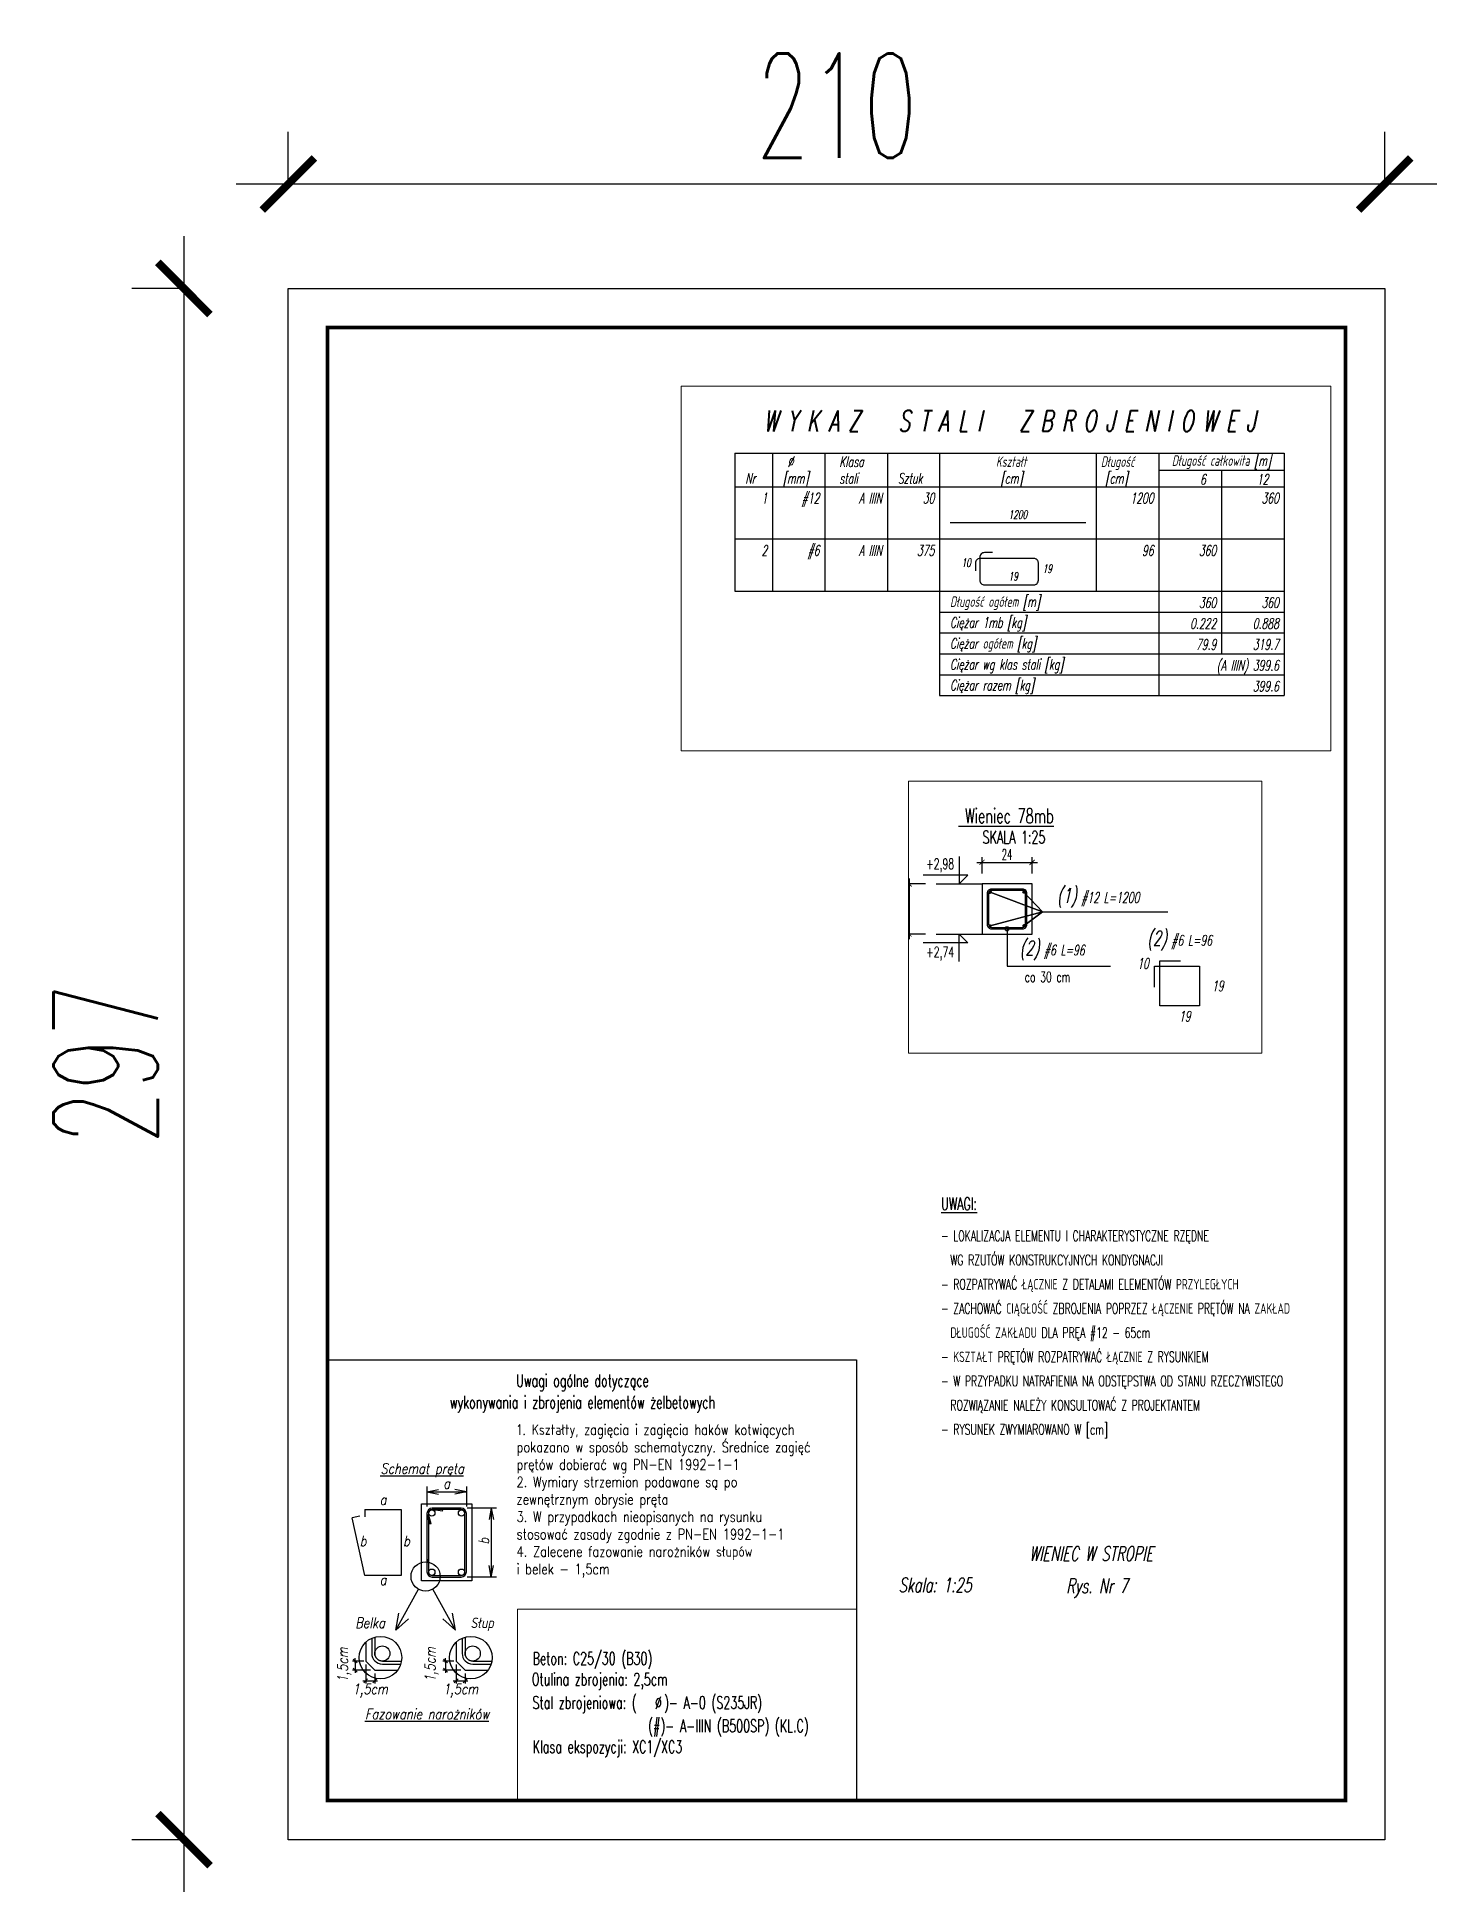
# Paper-space layout 'Layout1' of a CAD drawing. Header units: millimetres. Extents: x -251 to 18, y -18 to 338.
# The model-space entities are those that its viewports show. They can reach past a viewport. Long polylines and large blocks are cut down to what shows.
import ezdxf
from ezdxf.enums import TextEntityAlignment as Align

# ---------------------------------------------------------------- set-up
doc = ezdxf.new("R2010")
doc.units = ezdxf.units.MM
doc.header["$LTSCALE"] = 50
doc.layers.get('Defpoints').update_dxf_attribs({"color": 251})
doc.layers.add('__NIEDRUK__', color=54, linetype='Continuous', plot=False)
for name, color, linetype in [('K-ODNOSNIK', 8, 'Continuous'), ('K-RAMKA', 181, 'Continuous'), ('K-TEXT 2.4mm', 71, 'Continuous'), ('K-TEXT 2.8mm', 101, 'Continuous'), ('K-TEXT 2mm', 254, 'Continuous'), ('K-WYMIARY', 1, 'Continuous'), ('K-ZBROJ_06', 101, 'Continuous'), ('K-ZBROJ_12', 161, 'Continuous'), ('ZBROJA_NIEZLICZAC', 255, 'Continuous'), ('ZBROJA_RZUTPR', 141, 'Continuous'), ('ZBROJA_RZUTPR1', 255, 'Continuous'), ('ZBROJA_ZESTAWIENIE', 62, 'Continuous'), ('ZBROJA_ZESTAWIENIE1', 252, 'Continuous'), ('ZBROJA_ZESTAWIENIE2', 30, 'Continuous'), ('ZBROJA_ZESTAWIENIE3', 141, 'Continuous'), ('ZBROJA_ZESTAWIENIE4', 210, 'Continuous')]:
    doc.layers.add(name, color=color, linetype=linetype)
doc.styles.add('STYL_ZBROJA', font='romanszb.shx', dxfattribs={"width": 0.65, "oblique": 12})
doc.styles.add('text 2.4mm', font='romans.shx', dxfattribs={"width": 0.65})
doc.styles.add('text 2.8mm', font='romans.shx', dxfattribs={"width": 0.65})
doc.styles.add('text 2mm', font='romans.shx', dxfattribs={"width": 0.65})
doc.styles.add('WYM1', font='romanszb.shx', dxfattribs={"width": 0.6})
doc.dimstyles.new('CM100', dxfattribs={"dimscale": 5, "dimtxt": 2, "dimasz": 1, "dimexe": 1, "dimexo": 2, "dimgap": 0.5, "dimtad": 1, "dimrnd": 0.5, "dimdsep": 46, "dimtxsty": 'WYM1', "dimblk": 'OBLIQUE', "dimcen": 0, "dimdle": 1, "dimclrd": 253, "dimclre": 251, "dimclrt": 30, "dimadec": 0, "dimazin": 0, "dimtfac": 1, "dimtix": 1, "dimtmove": 0, "dimatfit": 0, "dimfxl": 1, "dimtfillclr": 256, "dimtolj": 1, "dimarcsym": 0})

# ---------------------------------------------------------------- blocks, each defined once
blk = doc.blocks.new('_ArchTick')
at = {"color": 0, "linetype": 'ByBlock', "const_width": 0.15}
blk.add_lwpolyline([(-0.5, -0.5), (0.5, 0.5)], dxfattribs=at)
blk = doc.blocks.new('*D73')
at = {"layer": '__NIEDRUK__', "color": 251, "lineweight": -2, "transparency": 16777216}
for p, q in [((-210, 317), (-210, 327)), ((0, 317), (0, 327))]:
    blk.add_line(p, q, dxfattribs=at)
at = {"layer": '__NIEDRUK__', "color": 253, "lineweight": -2, "transparency": 16777216}
blk.add_line((-220, 317), (10, 317), dxfattribs=at)
at = {"layer": 'Defpoints', "color": 0, "transparency": 16777216}
for p in [(0, 317), (-210, 297), (0, 297)]:
    blk.add_point(p, dxfattribs=at)
at = {"layer": '__NIEDRUK__', "color": 253, "lineweight": -2, "transparency": 16777216, "xscale": 10, "yscale": 10, "zscale": 10, "rotation": 180}
blk.add_blockref('_ArchTick', (-210, 317), dxfattribs=at)
at = {"layer": '__NIEDRUK__', "color": 253, "lineweight": -2, "transparency": 16777216, "xscale": 10, "yscale": 10, "zscale": 10}
blk.add_blockref('_ArchTick', (0, 317), dxfattribs=at)
at = {"layer": '__NIEDRUK__', "color": 30, "transparency": 16777216, "insert": (-105, 332), "char_height": 20, "attachment_point": 5, "style": 'WYM1'}
blk.add_mtext('\\A1;210', dxfattribs=at)
blk = doc.blocks.new('*D74')
at = {"layer": '__NIEDRUK__', "color": 253, "lineweight": -2, "transparency": 16777216}
blk.add_line((-230, 307), (-230, -10), dxfattribs=at)
at = {"layer": '__NIEDRUK__', "color": 251, "lineweight": -2, "transparency": 16777216}
for p, q in [((-230, 297), (-240, 297)), ((-230, 0), (-240, 0))]:
    blk.add_line(p, q, dxfattribs=at)
at = {"layer": 'Defpoints', "color": 0, "transparency": 16777216}
for p in [(-210, 297), (-210, 0), (-230, 0)]:
    blk.add_point(p, dxfattribs=at)
at = {"layer": '__NIEDRUK__', "color": 253, "lineweight": -2, "transparency": 16777216, "xscale": 10, "yscale": 10, "zscale": 10}
for p, rotation in [((-230, 297), 90), ((-230, 0), 270)]:
    blk.add_blockref('_ArchTick', p, dxfattribs=dict(at, rotation=rotation))
at = {"layer": '__NIEDRUK__', "color": 30, "transparency": 16777216, "insert": (-245, 148.5), "char_height": 20, "attachment_point": 5, "rotation": 90, "style": 'WYM1'}
blk.add_mtext('\\A1;297', dxfattribs=at)
blk = doc.blocks.new('A$C392df230')
h = blk.add_hatch()
h.set_pattern_fill('ANGLE', color=256, scale=0.025)
h.set_pattern_definition([(360, (-2880.4701, 5517.13781), (-5e-64, 0.174625), [0.127, -0.047625]), (90, (-2880.4701, 5517.13781), (-0.174625, 1e-17), [0.127, -0.047625])])
h.paths.add_polyline_path([(0.5, 0, 1), (-0.5, 0, 1)])
blk.add_circle((0, 0), 0.5)
blk = doc.blocks.new('_zestawiejnieM')
at = {"layer": 'ZBROJA_ZESTAWIENIE'}
for p, q in [((0, -40), (263, -40)), ((0, -40), (0, -48)), ((18, -40), (18, -48)), ((43, -40), (43, -48)), ((73, -40), (73, -48)), ((98, -40), (98, -48)), ((173, -40), (173, -48)), ((203, -40), (203, -48)), ((263, -40), (263, -56)), ((0, -48), (0, -56)), ((18, -48), (18, -56)), ((43, -48), (43, -56)), ((73, -48), (73, -56)), ((98, -48), (98, -56)), ((173, -48), (173, -56)), ((203, -48), (203, -56)), ((233, -48), (233, -56)), ((263, -48), (263, -56)), ((263, -48), (263, -56)), ((0, -56), (263, -56)), ((0, -56), (0, -81)), ((18, -56), (18, -81)), ((43, -56), (43, -81)), ((73, -56), (73, -81)), ((98, -56), (98, -81)), ((173, -56), (173, -81)), ((203, -56), (203, -81)), ((233, -56), (233, -81)), ((263, -56), (263, -81)), ((263, -56), (263, -81)), ((0, -81), (0, -106)), ((18, -81), (18, -106)), ((43, -81), (43, -106)), ((73, -81), (73, -106)), ((98, -81), (98, -106)), ((173, -81), (173, -106)), ((203, -81), (203, -106)), ((233, -81), (233, -106)), ((263, -81), (263, -106)), ((263, -81), (263, -106)), ((0, -106), (263, -106)), ((98, -106), (98, -156)), ((203, -106), (203, -156)), ((233, -106), (233, -136)), ((263, -106), (263, -146)), ((263, -106), (263, -136)), ((263, -106), (263, -146)), ((263, -136), (263, -146)), ((263, -146), (263, -156)), ((98, -156), (263, -156))]:
    blk.add_line(p, q, dxfattribs=at)
at = {"layer": 'ZBROJA_ZESTAWIENIE1'}
for p, q in [((203, -48), (263, -48)), ((0, -81), (263, -81)), ((98, -116), (263, -116)), ((98, -126), (263, -126)), ((98, -136), (263, -136)), ((98, -146), (263, -146))]:
    blk.add_line(p, q, dxfattribs=at)
at = {"layer": 'ZBROJA_ZESTAWIENIE3'}
blk.add_lwpolyline([(103, -73.2), (168, -73.2)], dxfattribs=at)
blk.add_lwpolyline([(123.35, -87.55), (119.5, -87.55, 0.414214), (117.3, -89.75), (117.3, -100.75, 0.414214), (119.5, -102.95), (143.1, -102.95, 0.414214), (145.3, -100.75), (145.3, -92.5, 0.414214), (143.1, -90.3), (117.35, -90.3, 0.414214), (115.15, -92.5), (115.15, -96.3)], format="xyb", dxfattribs=at)
at = {"layer": '__NIEDRUK__', "style": 'text 2mm', "width": 0.65}
blk.add_text('23:19:42', height=10, dxfattribs=at).set_placement((0, 0))
at = {"layer": 'ZBROJA_ZESTAWIENIE2', "style": 'STYL_ZBROJA', "oblique": 12, "width": 0.65}
for s, p in [(' %%c', (23, -48)), ('Klasa', (50, -48)), ('Kształt', (125, -48)), (' Długość', (173, -48)), ('Nr', (5, -56)), ('[mm]', (23, -56)), ('stali', (50, -56)), ('Sztuk', (78, -56)), (' [cm]', (125, -56)), ('  [cm]', (173, -56)), ('Długość ogółem [m]', (103, -115)), ('Ciężar 1mb [kg]', (103, -125)), ('Ciężar ogółem [kg]', (103, -135)), ('Ciężar wg klas stali [kg]', (103, -145)), ('Ciężar razem [kg]', (103, -155))]:
    blk.add_text(s, height=5, dxfattribs=at).set_placement(p, align=Align.BOTTOM_LEFT)
for s, height, p in [('Długość całkowita [m]', 5, (233, -46)), ('19', 4, (133.25, -100.9))]:
    blk.add_text(s, height=height, dxfattribs=at).set_placement(p, align=Align.CENTER)
for s, p in [('6', (225.5, -55)), ('12', (255.5, -55)), ('1', (15.5, -64)), ('#12', (40.5, -64)), ('A IIIN', (70.5, -64)), ('30', (95.5, -64)), ('1200', (200.5, -64)), ('360', (260.5, -64)), ('2', (15.5, -89)), ('#6', (40.5, -89)), ('A IIIN', (70.5, -89)), ('375', (95.5, -89)), ('96', (200.5, -89)), ('360', (230.5, -89)), ('360', (230.5, -114)), ('360', (260.5, -114)), ('0.222', (230.5, -124)), ('0.888', (260.5, -124)), ('79.9', (230.5, -134)), ('319.7', (260.5, -134)), ('(A IIIN) 399.6', (260.5, -144)), ('399.6', (260.5, -154))]:
    blk.add_text(s, height=5, dxfattribs=at).set_placement(p, align=Align.RIGHT)
blk.add_text('1200', height=4, dxfattribs=at).set_placement((135.5, -72.55), align=Align.BOTTOM_CENTER)
blk.add_text('10', height=4, dxfattribs=at).set_placement((112.95, -95.6), align=Align.BOTTOM_RIGHT)
blk.add_text('19', height=4, dxfattribs=at).set_placement((147.4, -95.25), align=Align.MIDDLE_LEFT)
at = {"layer": 'ZBROJA_ZESTAWIENIE4', "style": 'STYL_ZBROJA', "oblique": 12, "width": 0.65}
blk.add_text('W Y K A Z   S T A L I   Z B R O J E N I O W E J', height=10, dxfattribs=at).set_placement((131.5, -29.5), align=Align.CENTER)
blk = doc.blocks.new('*D81')
at = {"layer": 'Defpoints', "color": 0, "transparency": 16777216}
for p in [(33423.73, -61590.09), (33410.8, -61614.09), (33423.73, -61614.09)]:
    blk.add_point(p, dxfattribs=at)
at = {"layer": 'K-WYMIARY', "color": 251, "lineweight": -2, "transparency": 16777216}
for p, q in [((33418.73, -61590.09), (33408.3, -61590.09)), ((33418.73, -61614.09), (33408.3, -61614.09))]:
    blk.add_line(p, q, dxfattribs=at)
at = {"layer": 'K-WYMIARY', "color": 253, "lineweight": -2, "transparency": 16777216}
blk.add_line((33410.8, -61587.59), (33410.8, -61616.59), dxfattribs=at)
at = {"layer": 'K-WYMIARY', "color": 253, "lineweight": -2, "transparency": 16777216, "xscale": 2.5, "yscale": 2.5, "zscale": 2.5}
for p, rotation in [((33410.8, -61590.09), 90), ((33410.8, -61614.09), 270)]:
    blk.add_blockref('_ArchTick', p, dxfattribs=dict(at, rotation=rotation))
at = {"layer": 'K-WYMIARY', "color": 30, "transparency": 16777216, "insert": (33407.05, -61602.09), "char_height": 5, "attachment_point": 5, "rotation": 90, "style": 'WYM1'}
blk.add_mtext('\\A1;24', dxfattribs=at)
blk = doc.blocks.new('*D82')
at = {"layer": 'Defpoints', "color": 0, "transparency": 16777216}
for p in [(33469.75, -61579.78), (33445.75, -61590.09), (33469.75, -61590.09)]:
    blk.add_point(p, dxfattribs=at)
at = {"layer": 'K-WYMIARY', "color": 251, "lineweight": -2, "transparency": 16777216}
for p, q in [((33445.75, -61585.09), (33445.75, -61577.28)), ((33469.75, -61585.09), (33469.75, -61577.28))]:
    blk.add_line(p, q, dxfattribs=at)
at = {"layer": 'K-WYMIARY', "color": 253, "lineweight": -2, "transparency": 16777216}
blk.add_line((33443.25, -61579.78), (33472.25, -61579.78), dxfattribs=at)
at = {"layer": 'K-WYMIARY', "color": 253, "lineweight": -2, "transparency": 16777216, "xscale": 2.5, "yscale": 2.5, "zscale": 2.5, "rotation": 180}
blk.add_blockref('_ArchTick', (33445.75, -61579.78), dxfattribs=at)
at = {"layer": 'K-WYMIARY', "color": 253, "lineweight": -2, "transparency": 16777216, "xscale": 2.5, "yscale": 2.5, "zscale": 2.5}
blk.add_blockref('_ArchTick', (33469.75, -61579.78), dxfattribs=at)
at = {"layer": 'K-WYMIARY', "color": 30, "transparency": 16777216, "insert": (33457.75, -61576.03), "char_height": 5, "attachment_point": 5, "style": 'WYM1'}
blk.add_mtext('\\A1;24', dxfattribs=at)
blk = doc.blocks.new('ramka')
at = {"const_width": 0.7}
blk.add_lwpolyline([(-195, 282), (0, 282), (0, 0), (-195, 0)], close=True, dxfattribs=at)
at = {"layer": '__NIEDRUK__'}
blk.add_lwpolyline([(-202.5, 289.5), (7.5, 289.5), (7.5, -7.5), (-202.5, -7.5)], close=True, dxfattribs=at)
dim = blk.add_linear_dim(base=(7.5, 309.5), p1=(-202.5, 289.5), p2=(7.5, 289.5), dimstyle='CM100', override={"dimscale": 10, "dimblk": 'ArchTick'}, dxfattribs=at)
dim.commit()
dim.dimension.update_dxf_attribs({"geometry": '*D73', "text_midpoint": (-97.5, 324.5), "insert": (7.5, -7.5)})
dim = blk.add_linear_dim(base=(-222.5, -7.5), p1=(-202.5, 289.5), p2=(-202.5, -7.5), angle=90, dimstyle='CM100', override={"dimscale": 10, "dimblk": 'ArchTick'}, dxfattribs=at)
dim.commit()
dim.dimension.update_dxf_attribs({"geometry": '*D74', "text_midpoint": (-237.5, 141), "insert": (7.5, -7.5)})

msp = doc.modelspace()

# ---------------------------------------------------------------- linework, layer by layer
at = {"layer": '__NIEDRUK__'}
msp.add_lwpolyline([(33450.25, -61610.987), (33465.25, -61610.987, 0.4142136), (33466.65, -61609.587), (33466.65, -61594.587, 0.4142136), (33465.25, -61593.187), (33450.25, -61593.187, 0.4142136), (33448.85, -61594.587), (33448.85, -61609.587, 0.4142136)], format="xyb", close=True, dxfattribs=at)
at = {"layer": 'K-ODNOSNIK'}
for points in [[(33474.7, -61603.418), (33465.851, -61610.15), (33474.7, -61603.418), (33449.648, -61610.15), (33474.7, -61603.418), (33465.851, -61594.023), (33474.7, -61603.418), (33449.648, -61594.023), (33474.7, -61603.418), (33534.726, -61603.418)], [(33457.75, -61611.587), (33457.75, -61629.463), (33507.239, -61629.463)]]:
    msp.add_lwpolyline(points, dxfattribs=at)
msp.add_circle((33457.75, -61611.587), 1, dxfattribs=at)
at = {"layer": 'K-TEXT 2mm', "lineweight": -2}
for points in [[(33434.738, -61577.002), (33434.738, -61590.087), (33438.931, -61585.894), (33417.586, -61585.894)], [(33434.738, -61627.171), (33434.738, -61614.087), (33438.931, -61618.28), (33417.586, -61618.28)]]:
    msp.add_lwpolyline(points, dxfattribs=at)
at = {"layer": 'K-TEXT 2mm'}
for points in [[(33423.726, -61590.087), (33445.75, -61590.087)], [(33423.726, -61614.087), (33445.75, -61614.087)]]:
    msp.add_lwpolyline(points, dxfattribs=at)
msp.add_lwpolyline([(33445.75, -61614.087), (33469.75, -61614.087), (33469.75, -61590.087), (33445.75, -61590.087)], close=True, dxfattribs=at)
at = {"layer": 'K-ZBROJ_06'}
msp.add_lwpolyline([(33450.25, -61611.587), (33465.25, -61611.587, 0.4142136), (33467.25, -61609.587), (33467.25, -61594.587, 0.4142136), (33465.25, -61592.587), (33450.25, -61592.587, 0.4142136), (33448.25, -61594.587), (33448.25, -61609.587, 0.4142136)], format="xyb", close=True, dxfattribs=at)
at = {"layer": 'ZBROJA_RZUTPR'}
msp.add_lwpolyline([(33528.375, -61639.446), (33528.375, -61629.446, -0.4142136), (33528.375, -61629.446), (33549.875, -61629.446, -0.4142136), (33549.875, -61629.446), (33549.875, -61648.446, -0.4142136), (33549.875, -61648.446), (33530.875, -61648.446, -0.4142136), (33530.875, -61648.446), (33530.875, -61626.946, -0.4142136), (33530.875, -61626.946), (33540.875, -61626.946)], format="xyb", dxfattribs=at)

# ---------------------------------------------------------------- block references
msp.add_blockref('_zestawiejnieM', (34161.622, -61614.607))
at = {"layer": 'K-ZBROJ_12', "xscale": -1, "rotation": 180}
msp.add_blockref('A$C392df230', (33449.648, -61594.023), dxfattribs=at)
at = {"layer": 'K-ZBROJ_12', "rotation": 180}
msp.add_blockref('A$C392df230', (33465.851, -61594.023), dxfattribs=at)
at = {"layer": 'K-ZBROJ_12'}
msp.add_blockref('A$C392df230', (33449.648, -61610.15), dxfattribs=at)
at = {"layer": 'K-ZBROJ_12', "xscale": -1}
msp.add_blockref('A$C392df230', (33465.851, -61610.15), dxfattribs=at)

# ---------------------------------------------------------------- texts
at = {"layer": 'K-TEXT 2.4mm', "style": 'text 2.4mm', "width": 0.65}
msp.add_text('SKALA 1:25', height=6, dxfattribs=at).set_placement((33446.015, -61570.755))
at = {"layer": 'K-TEXT 2.8mm', "style": 'text 2.8mm', "width": 0.65}
msp.add_text('%%U Wieniec 78mb', height=7, dxfattribs=at).set_placement((33434.453, -61561.058))
at = {"layer": 'K-TEXT 2mm', "lineweight": -2, "style": 'text 2mm', "width": 0.65}
for s, p in [('+2,98', (33419.025, -61583.007)), ('+2,74', (33419.025, -61625.213))]:
    msp.add_text(s, height=5, dxfattribs=at).set_placement(p)
at = {"layer": 'K-TEXT 2mm', "style": 'text 2mm', "width": 0.65}
msp.add_text('co 30 cm', height=5, dxfattribs=at).set_placement((33466.22, -61637.122))
at = {"layer": 'ZBROJA_NIEZLICZAC', "char_height": 10, "style": 'STYL_ZBROJA'}
for s, insert, attachment_point in [('\\H7;\\C71;\\H5;\\C256;\\H7;\\C71;(1)\\H5;\\C256; #12 L=1200', (33481.689, -61601.444), 7), ('\\H7;\\C71;\\H5;\\C256;\\H7;\\C71;(2)\\H5;\\C256; #6 L=96', (33540.375, -61621.946), 8), ('\\H7;\\C71;\\H5;\\C256;\\H7;\\C71;(2)\\H5;\\C256; #6 L=96', (33463.816, -61626.61), 7)]:
    msp.add_mtext(s, dxfattribs=dict(at, insert=insert, attachment_point=attachment_point))
at = {"layer": 'ZBROJA_RZUTPR1', "style": 'STYL_ZBROJA', "oblique": 12, "width": 0.65}
msp.add_text('10', height=5, dxfattribs=at).set_placement((33525.673, -61628.196), align=Align.MIDDLE_RIGHT)
msp.add_text('19', height=5, dxfattribs=at).set_placement((33555.875, -61638.946), align=Align.MIDDLE_LEFT)
msp.add_text('19', height=5, dxfattribs=at).set_placement((33542.875, -61650.946), align=Align.TOP_CENTER)

# ---------------------------------------------------------------- dimensions: what is measured, and where the dimension line sits
at = {"layer": 'K-WYMIARY'}
dim = msp.add_linear_dim(base=(33469.75, -61579.779), p1=(33445.75, -61590.087), p2=(33469.75, -61590.087), dimstyle='CM100', override={"dimscale": 2.5, "dimblk": 'ArchTick'}, dxfattribs=at)
dim.commit()
dim.dimension.update_dxf_attribs({"geometry": '*D82', "text_midpoint": (33457.75, -61576.029)})
dim = msp.add_linear_dim(base=(33410.796, -61614.087), p1=(33423.726, -61590.087), p2=(33423.726, -61614.087), angle=90, dimstyle='CM100', override={"dimscale": 2.5, "dimblk": 'ArchTick'}, dxfattribs=at)
dim.commit()
dim.dimension.update_dxf_attribs({"geometry": '*D81', "text_midpoint": (33407.046, -61602.087)})

psp = doc.layouts.get("Layout1")

# ---------------------------------------------------------------- linework, layer by layer
for p, q in [((-175.94, 60.12), (-175.94, 56.27)), ((-175.94, 59.1), (-173.75, 59.52)), ((-175.94, 59.1), (-173.75, 58.67)), ((-175.94, 59.1), (-168.4, 59.1)), ((-168.4, 59.1), (-170.59, 59.52)), ((-168.4, 59.1), (-170.59, 58.67)), ((-168.4, 60.12), (-168.4, 56.27)), ((-188.82, 54.42), (-190.26, 54.1)), ((-187.85, 43.07), (-190.26, 54.1)), ((-187.85, 55.69), (-187.85, 54.28)), ((-187.85, 55.69), (-180.88, 55.69)), ((-180.88, 55.69), (-180.88, 43.07)), ((-176.99, 56.8), (-167.35, 56.8)), ((-176.99, 42.03), (-176.99, 56.8)), ((-175.94, 54.96), (-175.94, 43.8)), ((-175.4, 52.9), (-175.91, 54.68)), ((-175.65, 54.96), (-175.65, 43.8)), ((-175.12, 52.98), (-175.63, 54.76)), ((-169.41, 55.98), (-174.93, 55.98)), ((-169.41, 55.69), (-174.93, 55.69)), ((-172.98, 55.37), (-174.81, 55.68)), ((-172.93, 55.66), (-174.76, 55.96)), ((-173.12, 55.69), (-173.37, 55.69)), ((-172.98, 55.37), (-172.93, 55.66)), ((-168.69, 43.8), (-168.69, 54.96)), ((-168.4, 43.8), (-168.4, 54.96)), ((-162.61, 55.98), (-168.25, 55.98)), ((-167.35, 56.8), (-167.35, 42.03)), ((-163.63, 55.98), (-164.06, 53.79)), ((-163.63, 55.98), (-163.2, 53.79)), ((-163.63, 55.98), (-163.63, 42.78)), ((-175.12, 52.98), (-175.4, 52.9)), ((-175.65, 45.49), (-175.65, 46.22)), ((-168.69, 45.49), (-168.69, 46.22)), ((-180.88, 43.07), (-187.85, 43.07)), ((-174.93, 43.07), (-169.41, 43.07)), ((-174.93, 42.78), (-169.41, 42.78)), ((-162.61, 42.78), (-168.25, 42.78)), ((-163.63, 42.78), (-164.06, 44.97)), ((-163.63, 42.78), (-163.2, 44.97)), ((-181.92, 32.63), (-177.57, 40.44)), ((-167.35, 42.03), (-176.99, 42.03)), ((-170.49, 32.63), (-174.84, 40.44)), ((-181.92, 32.63), (-181.34, 35.85)), ((-170.49, 32.63), (-171.06, 35.85)), ((-181.92, 32.63), (-179.48, 34.81)), ((-170.49, 32.63), (-172.92, 34.81)), ((-187.68, 30.29), (-187.68, 26.7)), ((-186.52, 31.07), (-186.52, 28.15)), ((-185.94, 31.28), (-185.94, 28.15)), ((-170.37, 30.29), (-170.37, 26.7)), ((-169.21, 31.07), (-169.21, 28.15)), ((-168.63, 31.28), (-168.63, 28.15)), ((-188.07, 26.7), (-190.23, 26.7)), ((-186.79, 24.96), (-190.23, 24.96)), ((-189.33, 26.33), (-190.08, 27.08)), ((-189.33, 24.59), (-190.08, 25.33)), ((-189.7, 26.41), (-189.7, 27.23)), ((-189.7, 26.7), (-189.7, 24.96)), ((-189.7, 25.25), (-189.7, 24.43)), ((-187.68, 26.7), (-185.94, 24.96)), ((-187.68, 26.06), (-187.68, 22.37)), ((-185.94, 24.96), (-181.55, 24.96)), ((-184.49, 26.7), (-180.83, 26.7)), ((-184.49, 26.12), (-180.97, 26.12)), ((-170.77, 26.7), (-172.93, 26.7)), ((-169.48, 24.96), (-172.93, 24.96)), ((-172.02, 26.33), (-172.77, 27.08)), ((-172.02, 24.59), (-172.77, 25.33)), ((-172.4, 26.41), (-172.4, 27.23)), ((-172.4, 26.7), (-172.4, 24.96)), ((-172.4, 25.25), (-172.4, 24.43)), ((-170.37, 26.7), (-168.63, 24.96)), ((-170.37, 26.06), (-170.37, 22.37)), ((-168.63, 24.96), (-164.25, 24.96)), ((-167.18, 26.7), (-163.52, 26.7)), ((-167.18, 26.12), (-163.66, 26.12)), ((-188.21, 22.9), (-185.41, 22.9)), ((-187.31, 23.27), (-188.06, 22.52)), ((-185.57, 23.27), (-186.31, 22.52)), ((-185.94, 24.32), (-185.94, 22.37)), ((-170.9, 22.9), (-168.1, 22.9)), ((-170, 23.27), (-170.75, 22.52)), ((-168.26, 23.27), (-169.01, 22.52)), ((-168.63, 24.32), (-168.63, 22.37))]:
    psp.add_line(p, q)
psp.add_lwpolyline([(-195, 84.35), (-93.66, 84.35), (-93.66, 0), (-195, 0)], close=True)
at = {"lineweight": 0}
psp.add_lwpolyline([(-158.59, 36.61), (-93.66, 36.61), (-93.66, 0), (-158.59, 0)], close=True, dxfattribs=at)
for centre, radius in [((-175.02, 55.05), 0.6), ((-169.33, 55.05), 0.6), ((-176.2, 42.89), 2.8), ((-175.02, 43.71), 0.6), ((-169.33, 43.71), 0.6), ((-184.86, 27.35), 4.08), ((-184.49, 28.15), 1.45), ((-167.55, 27.35), 4.08), ((-167.18, 28.15), 1.45)]:
    psp.add_circle(centre, radius)
for centre, radius, start, end in [((-174.93, 54.96), 1.02, 90, 180), ((-174.93, 54.96), 1.02, 186.4136, 195.8173), ((-174.93, 54.96), 0.726, 90, 180), ((-174.93, 54.96), 0.726, 186.4136, 195.8173), ((-174.93, 54.96), 1.02, 80.5963, 90), ((-174.93, 54.96), 0.726, 80.5963, 90), ((-169.41, 54.96), 1.02, 0, 90), ((-169.41, 54.96), 0.726, 0, 90), ((-174.93, 43.8), 1.02, 180, 270), ((-174.93, 43.8), 0.726, 180, 270), ((-169.41, 43.8), 1.02, 270, 0), ((-169.41, 43.8), 0.726, 270, 0), ((-184.49, 28.15), 2.03, 180, 270), ((-184.49, 28.15), 1.45, 180, 270), ((-167.18, 28.15), 2.03, 180, 270), ((-167.18, 28.15), 1.45, 180, 270)]:
    psp.add_arc(centre, radius, start, end)

# ---------------------------------------------------------------- block references
at = {"layer": 'K-RAMKA'}
psp.add_blockref('ramka', (0, 0), dxfattribs=at)

# ---------------------------------------------------------------- texts
at = {"layer": 'K-TEXT 2.4mm', "lineweight": -2, "style": 'text 2.4mm', "width": 0.65}
for s, p in [('%%UUWAGI:', (-77.47, 113.06)), ('Beton: C25/30 (B30)', (-155.71, 26)), ('Otulina zbrojenia: 2,5cm', (-155.86, 22)), ('Stal zbrojeniowa: (', (-155.72, 17.54)), ('∅', (-132.28, 17.54)), (')- A-0 (S235JR)', (-130.55, 17.54)), ('(#)- A-IIIN (B500SP) (KL.C)', (-133.58, 13.08)), ('Klasa ekspozycji: XC1/XC3', (-155.71, 9.08))]:
    psp.add_text(s, height=2.4, dxfattribs=at).set_placement(p)
for s, p in [('Uwagi ogólne dotyczące', (-146.15, 79.19)), ('wykonywania i zbrojenia elementów żelbetowych', (-146.15, 75.06))]:
    psp.add_text(s, height=2.4, dxfattribs=at).set_placement(p, align=Align.CENTER)
at = {"layer": 'K-TEXT 2.8mm', "style": 'STYL_ZBROJA', "oblique": 12, "width": 0.65}
for s, p in [('WIENIEC W STROPIE ', (-48.09, 45.86)), ('Skala: 1:25', (-78.62, 39.86)), ('Rys. Nr 7', (-47.61, 39.71))]:
    psp.add_text(s, height=2.8, dxfattribs=at).set_placement(p, align=Align.CENTER)
at = {"layer": 'K-TEXT 2mm', "lineweight": -2, "style": 'text 2mm', "width": 0.65}
for s, p in [('- LOKALIZACJA ELEMENTU I CHARAKTERYSTYCZNE RZĘDNE', (-77.47, 107.11)), ('  WG RZUTÓW KONSTRUKCYJNYCH KONDYGNACJI ', (-77.47, 102.48)), ('- ROZPATRYWAĆ ŁĄCZNIE Z DETALAMI ELEMENTÓW PRZYLEGŁYCH', (-77.47, 97.84)), ('- ZACHOWAĆ CIĄGŁOŚĆ ZBROJENIA POPRZEZ ŁĄCZENIE PRĘTÓW NA ZAKŁAD', (-77.47, 93.21)), ('  DŁUGOŚĆ ZAKŁADU DLA PRĘA #12 - 65cm', (-77.47, 88.58)), ('- KSZTAŁT PRĘTÓW ROZPATRYWAĆ ŁĄCZNIE Z RYSUNKIEM', (-77.47, 83.95)), ('- W PRZYPADKU NATRAFIENIA NA ODSTĘPSTWA OD STANU RZECZYWISTEGO', (-77.47, 79.32)), ('  ROZWIĄZANIE NALEŻY KONSULTOWAĆ Z PROJEKTANTEM  ', (-77.47, 74.68)), ('- RYSUNEK ZWYMIAROWANO W [cm]', (-77.47, 70.05))]:
    psp.add_text(s, height=2, dxfattribs=at).set_placement(p)
at = {"layer": 'K-TEXT 2mm', "lineweight": -2, "style": 'text 2mm', "oblique": 12, "width": 0.8}
for s, p in [('%%USchemat pręta', (-176.84, 62.55)), ('a', (-184.36, 56.59)), ('a', (-184.36, 41.26)), ('Belka', (-186.83, 33.02)), ('Słup', (-165.37, 33.02)), ('%%UFazowanie narożników', (-175.89, 15.57))]:
    psp.add_text(s, height=2, dxfattribs=at).set_placement(p, align=Align.CENTER)
psp.add_text('a', height=2, dxfattribs=at).set_placement((-172.17, 59.1), align=Align.BOTTOM_CENTER)
for p in [(-188.18, 50.7), (-179.85, 50.7)]:
    psp.add_text('b', height=2, dxfattribs=at).set_placement(p, align=Align.TOP_CENTER)
psp.add_text('b', height=2, rotation=90, dxfattribs=at).set_placement((-163.47, 49.64), align=Align.BOTTOM_CENTER)
for p in [(-192.08, 25.94), (-175.34, 26.02)]:
    psp.add_text('1,5cm', height=2, rotation=90, dxfattribs=at).set_placement(p, align=Align.MIDDLE_CENTER)
for p in [(-186.81, 21.36), (-169.5, 21.36)]:
    psp.add_text('1,5cm', height=2, dxfattribs=at).set_placement(p, align=Align.MIDDLE_CENTER)
at = {"layer": 'K-TEXT 2mm', "lineweight": -2, "insert": (-158.78, 72), "char_height": 2, "width": 61.1414, "attachment_point": 1, "style": 'text 2mm'}
psp.add_mtext('1{\\W0.8;. Kształty, zagięcia i zagięcia haków kotwiących pokazano w sposób schematyczny. Średnice zagięć prętów dobierać wg PN-EN\\~1992-1-1\\P2. Wymiary strzemion podawane są po zewnętrznym obrysie pręta\\P3. W przypadkach nieopisanych na rysunku stosować zasady zgodnie z PN-EN\\~1992-1-1\\P4. Zalecene fazowanie narożników słupów  ^Ji belek - 1,5cm}', dxfattribs=at)

# ---------------------------------------------------------------- viewports
at = {"layer": 'Defpoints', "view_target_point": (-4155.71, -38812.413)}
psp.add_viewport(center=(-65.04, 235.87), size=(124.4, 69.8598), view_center_point=(38447.13, -22897.362), view_height=174.64949, status=3, dxfattribs=at)
psp.add_viewport(center=(-49.86, 169.13), size=(67.71, 52.0964), view_center_point=(37650.894, -22793.592), view_height=130.24104, dxfattribs=at)

doc.saveas('drawing.dxf')
